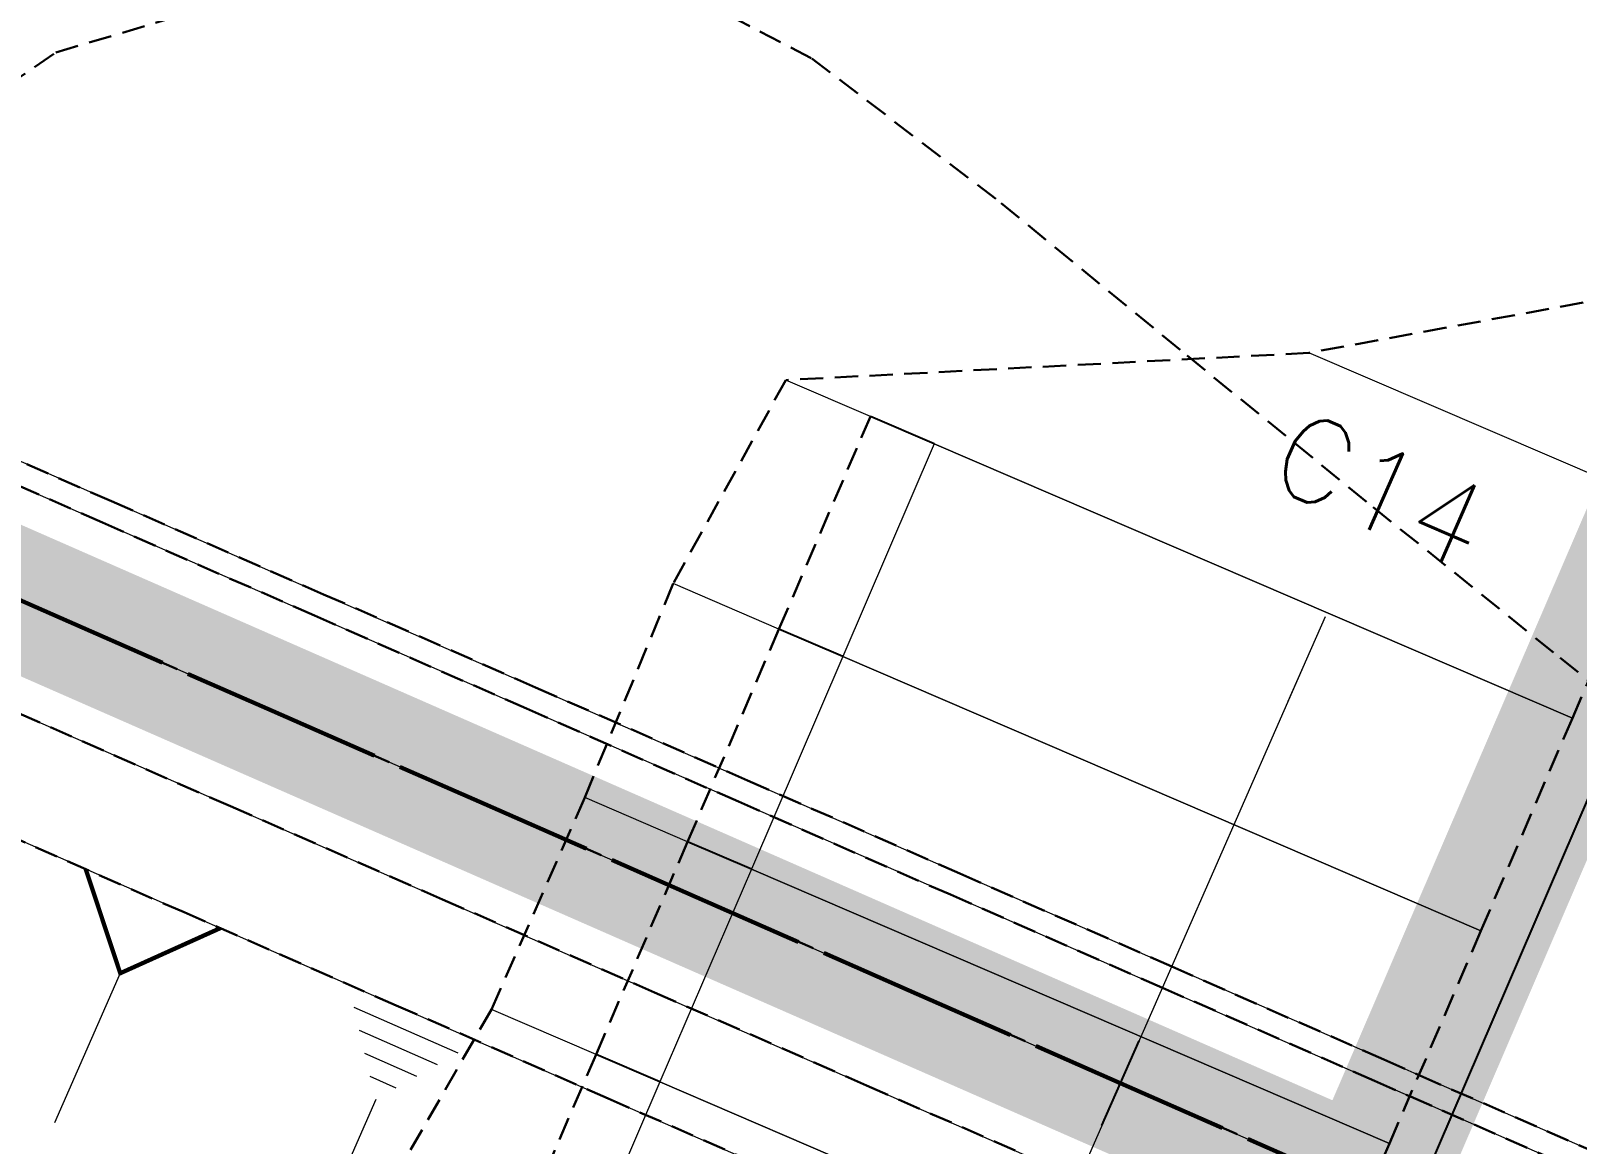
# Model space of a CAD drawing. Header units: metres. Extents: x 544752 to 548977, y 1840603 to 1844608.
# Drawn here: x 546528.47 to 546561.86, y 1843030.33 to 1843054.37 of the extents above; entities that cross this region are included whole.
import ezdxf

# ---------------------------------------------------------------- set-up
doc = ezdxf.new("R2010")
doc.units = ezdxf.units.M
doc.header["$MEASUREMENT"] = 0
for name, pattern in [('ACAD_ISO02W100', [15, 12, -3]), ('Anordnung Grundriss$0$GESTRICHELT', [0.75, 0.5, -0.25]), ('HIDDEN', [0.375, 0.25, -0.125])]:
    doc.linetypes.add(name, pattern=pattern)
doc.layers.add('C-ROAD', color=7, linetype='Continuous')
for name, color, linetype, lineweight in [('C-ROAD-CORR', 5, 'Continuous', 0), ('C-ROAD-LINK', 150, 'Continuous', 0), ('C-ROAD-SAMP', 150, 'HIDDEN', 0), ('C-ROAD-SAMP-TEXT', 11, 'Continuous', 0), ('C-TOPO-FEAT', 94, 'Continuous', 5), ('Đường', 5, 'ACAD_ISO02W100', 5)]:
    doc.layers.add(name, color=color, linetype=linetype, lineweight=lineweight)

# ---------------------------------------------------------------- blocks, each defined once
blk = doc.blocks.new('TB')
at = {"layer": 'Defpoints', "color": 5, "linetype": 'Anordnung Grundriss$0$GESTRICHELT', "lineweight": 5, "ltscale": 0.2}
blk.add_circle((-0.4049538253086098, -1.769394799566726e-07), 105.7280000291212, dxfattribs=at)
blk = doc.blocks.new('VƯERFEWRFER')
blk.add_lwpolyline([(467558.3739784134, 1441403.465170017), (467513.3739784134, 1441403.465170017), (467513.3739784134, 1441358.465170017), (467558.3739784134, 1441358.465170017)], close=True)
blk = doc.blocks.new('fcwdăed')
at = {"xscale": -1, "rotation": 19.89216182940478}
blk.add_blockref('VƯERFEWRFER', (1396369.401823998, 242205.7439925189, -3.31594075425429), dxfattribs=at)

msp = doc.modelspace()

# ---------------------------------------------------------------- linework, layer by layer
at = {"layer": 'C-ROAD-CORR', "color": 160, "linetype": 'Continuous'}
for p, q in [((546563.7280546324, 1843044.119122839, 563.9415627647687), (546556.0633788602, 1843047.414305244, 558.3795694461543)), ((546563.7280546324, 1843044.119122839, 563.9415627647687), (546556.0633788602, 1843047.414305244, 558.3795694461543)), ((546563.7280546324, 1843044.119122839, 563.9415627647687), (546556.0633788602, 1843047.414305244, 558.3795694461543)), ((546563.7280546324, 1843044.119122839, 563.9415627647687), (546556.0633788602, 1843047.414305244, 558.3795694461543)), ((546546.594741199, 1843046.042549675, 553.9715627647688), (546544.7683233785, 1843046.827759649, 552.646193758039)), ((546546.594741199, 1843046.042549675, 553.9715627647688), (546544.7683233785, 1843046.827759649, 552.646193758039)), ((546546.594741199, 1843046.042549675, 553.9715627647688), (546544.7683233785, 1843046.827759649, 552.646193758039)), ((546546.594741199, 1843046.042549675, 553.9715627647688), (546544.7683233785, 1843046.827759649, 552.646193758039)), ((546547.9727859634, 1843045.450103367, 553.9415627647688), (546546.594741199, 1843046.042549675, 553.9715627647688)), ((546547.9727859634, 1843045.450103367, 553.9415627647688), (546546.594741199, 1843046.042549675, 553.9715627647688)), ((546561.7532336072, 1843039.525640291, 563.9415627647688), (546547.9727859634, 1843045.450103367, 553.9415627647688)), ((546547.9727859634, 1843045.450103367, 553.9415627647688), (546561.7532336072, 1843039.525640291, 563.9415627647688)), ((546561.7532336072, 1843039.525640291, 563.9415627647688), (546547.9727859634, 1843045.450103367, 553.9415627647688)), ((546544.6199201737, 1843041.449067127, 553.9715627647689), (546542.3350326543, 1843042.431381497, 552.3134979628028)), ((546544.6199201737, 1843041.449067127, 553.9715627647689), (546542.3350326543, 1843042.431381497, 552.3134979628028)), ((546544.6199201737, 1843041.449067127, 553.9715627647689), (546542.3350326543, 1843042.431381497, 552.3134979628028)), ((546544.6199201737, 1843041.449067127, 553.9715627647689), (546542.3350326543, 1843042.431381497, 552.3134979628028)), ((546545.997964938, 1843040.85662082, 553.941562764769), (546544.6199201737, 1843041.449067127, 553.9715627647689)), ((546545.997964938, 1843040.85662082, 553.941562764769), (546544.6199201737, 1843041.449067127, 553.9715627647689)), ((546559.7784125818, 1843034.932157743, 563.941562764769), (546545.997964938, 1843040.85662082, 553.941562764769)), ((546545.997964938, 1843040.85662082, 553.941562764769), (546559.7784125818, 1843034.932157743, 563.941562764769)), ((546559.7784125818, 1843034.932157743, 563.941562764769), (546545.997964938, 1843040.85662082, 553.941562764769)), ((546542.6450991484, 1843036.855584579, 553.971562764769), (546540.4243241802, 1843037.810335806, 552.3600222505381)), ((546542.6450991484, 1843036.855584579, 553.971562764769), (546540.4243241802, 1843037.810335806, 552.3600222505381)), ((546542.6450991484, 1843036.855584579, 553.971562764769), (546540.4243241802, 1843037.810335806, 552.3600222505381)), ((546542.6450991484, 1843036.855584579, 553.971562764769), (546540.4243241802, 1843037.810335806, 552.3600222505381)), ((546544.0231439128, 1843036.263138272, 553.9415627647691), (546542.6450991484, 1843036.855584579, 553.971562764769)), ((546544.0231439128, 1843036.263138272, 553.9415627647691), (546542.6450991484, 1843036.855584579, 553.971562764769)), ((546557.8035915565, 1843030.338675196, 563.9415627647691), (546544.0231439128, 1843036.263138272, 553.9415627647691)), ((546544.0231439128, 1843036.263138272, 553.9415627647691), (546557.8035915565, 1843030.338675196, 563.9415627647691)), ((546557.8035915565, 1843030.338675196, 563.9415627647691), (546544.0231439128, 1843036.263138272, 553.9415627647691)), ((546530.3939677357, 1843034.015302844, 566.0748605277806), (546528.9767739023, 1843030.78645844, 563.724080558357)), ((546537.6880156635, 1843032.28892123, 566.1720663347687), (546535.4447926867, 1843033.273509327, 566.1720663347687)), ((546540.6702781231, 1843032.262102031, 553.9715627647691), (546538.4107080179, 1843033.233531988, 552.331869945198)), ((546540.6702781231, 1843032.262102031, 553.9715627647691), (546538.4107080179, 1843033.233531988, 552.331869945198)), ((546540.6702781231, 1843032.262102031, 553.9715627647691), (546538.4107080179, 1843033.233531988, 552.331869945198)), ((546540.6702781231, 1843032.262102031, 553.9715627647691), (546538.4107080179, 1843033.233531988, 552.331869945198)), ((546537.2435147751, 1843032.038124246, 565.899867627275), (546535.5610975425, 1843032.776565319, 565.899867627275)), ((546536.7990138866, 1843031.787327262, 565.6276689197812), (546535.6774023983, 1843032.279621311, 565.6276689197812)), ((546542.0483228875, 1843031.669655724, 553.9415627647692), (546540.6702781231, 1843032.262102031, 553.9715627647691)), ((546542.0483228875, 1843031.669655724, 553.9415627647692), (546540.6702781231, 1843032.262102031, 553.9715627647691)), ((546536.3545129983, 1843031.536530278, 565.3554702122874), (546535.793707254, 1843031.782677302, 565.3554702122874)), ((546555.8287705312, 1843025.745192648, 563.9415627647692), (546542.0483228875, 1843031.669655724, 553.9415627647692)), ((546542.0483228875, 1843031.669655724, 553.9415627647692), (546555.8287705312, 1843025.745192648, 563.9415627647692)), ((546555.8287705312, 1843025.745192648, 563.9415627647692), (546542.0483228875, 1843031.669655724, 553.9415627647692)), ((546535.9100121098, 1843031.285733294, 565.0832715047936), (546526.8694386584, 1843010.68826504, 550.0871584258351))]:
    msp.add_line(p, q, dxfattribs=at)
at = {"layer": 'C-ROAD-CORR', "color": 5, "linetype": 'Anordnung Grundriss$0$GESTRICHELT', "lineweight": 30, "extrusion": (0.2229381191707432, 0.5079280487408435, -0.8320502943470008), "const_width": 0.1, "elevation": 1057500.126502262}
msp.add_lwpolyline([(240283.4914647524, 1587272.809852358), (240281.905908871, 1587270.69577785), (240280.3203529896, 1587272.809852358)], dxfattribs=at)
at = {"layer": 'C-ROAD-CORR', "color": 11, "linetype": 'Anordnung Grundriss$0$GESTRICHELT', "lineweight": 30}
for points in [[(546564.5552865973, 1843060.090962104, 569.4898924447388), (546565.5583771116, 1843054.217221657, 566.2484394637728), (546564.9336748666, 1843049.043298686, 563.3833800329256), (546556.0633788601, 1843047.414305244, 558.3795694461543), (546544.7683233784, 1843046.827759649, 552.646193758039), (546542.3350326542, 1843042.431381497, 552.3134979628028), (546540.4243241801, 1843037.810335806, 552.3600222505381), (546538.4107080176, 1843033.233531988, 552.331869945198), (546535.8999066666, 1843028.870477052, 551.9429273363118), (546533.4007632545, 1843024.892726908, 551.4596703990485), (546531.687342644, 1843021.502279471, 551.0814744407771), (546530.3563009577, 1843017.780490037, 550.5568286111123), (546530.2933916277, 1843017.567969676, 550.522238389762), (546529.3553282431, 1843013.707062351, 549.802836053823), (546529.0464543184, 1843009.30796481, 548.99913863796), (546529.1575253448, 1843007.011276189, 548.5626459609649), (546529.4523526886, 1843004.661282528, 548.0967757293935), (546530.6208285121, 1842999.834921255, 547.0593046277392), (546532.5063509085, 1842994.7821013, 545.7459277052527), (546533.8965479224, 1842987.462622556, 543.501876179733), (546537.5287413171, 1842980.646997075, 540.6312334398791), (546540.2655147465, 1842977.42259827, 539.2823278587857), (546543.6474178956, 1842972.629613598, 537.1122827916754)], [(546517.3519936953, 1843054.99550794, 574.0304997600091), (546521.0611834213, 1843048.721474467, 568.8158786957873), (546526.6896545381, 1843052.314606144, 564.7259824840573), (546529.0021114205, 1843053.901098164, 562.9445550335622), (546535.2850211678, 1843055.77500429, 559.4639070030228)], [(546546.5947411989, 1843046.042549675, 553.9715627647688), (546544.6199201735, 1843041.449067127, 553.9715627647689), (546542.6450991483, 1843036.855584579, 553.971562764769), (546540.6702781229, 1843032.262102031, 553.9715627647691), (546538.6954570976, 1843027.668619483, 553.9715627647693), (546536.8622633776, 1843023.40456555, 553.9715627647694), (546535.9062777499, 1843020.507784103, 553.9711829585957), (546535.467836511, 1843017.489006109, 553.970055080292), (546535.4591461362, 1843017.322689899, 553.9699546586919), (546535.5602614769, 1843014.439955619, 553.9682133998678), (546536.180744362, 1843011.45327648, 553.9657138758529), (546536.6837303063, 1843010.011835335, 553.9641731654293), (546537.3104321054, 1843008.619717435, 553.962632455019), (546538.9149997209, 1843006.025374732, 553.9590627647759), (546540.9456932308, 1843003.749076168, 553.9551132683617), (546543.3408110403, 1843001.859985922, 553.9509039692183), (546546.0275787069, 1843000.415503044, 553.9465627647664), (546549.507404767, 1842998.919463036, 553.8518681070719), (546554.1008873149, 1842996.944642011, 553.7268681070717), (546558.6943698628, 1842994.969820986, 553.6018681070715), (546563.2878524107, 1842992.99499996, 553.4768681070711)], [(546563.7280546323, 1843044.119122839, 563.9415627647687), (546561.753233607, 1843039.525640291, 563.9415627647688), (546559.7784125817, 1843034.932157743, 563.941562764769), (546557.8035915564, 1843030.338675196, 563.9415627647691), (546555.828770531, 1843025.745192648, 563.9415627647692), (546553.8539495057, 1843021.1517101, 563.9415627647693), (546552.0207557858, 1843016.887656167, 563.9415627647694), (546551.9661280357, 1843016.722125798, 563.9411829585957), (546551.9410742506, 1843016.549624199, 563.940055080292), (546551.9405776578, 1843016.540120415, 563.9399546586919), (546551.9463556772, 1843016.375392742, 563.9382133998678), (546551.9818118421, 1843016.204725363, 563.9357138758529), (546552.0105538961, 1843016.122357297, 563.9341731654293), (546552.0463654274, 1843016.042807703, 563.9326324550191), (546552.1380550055, 1843015.894559549, 563.929062764776), (546552.2540946346, 1843015.764485345, 563.9251132683618), (546552.3909585094, 1843015.656537331, 563.9209039692183), (546552.5444880903, 1843015.573995452, 563.9165627647665), (546556.0243141507, 1843014.077955444, 563.821868107072), (546560.6177966986, 1843012.103134419, 563.6968681070717), (546565.2112792465, 1843010.128313394, 563.5718681070715)]]:
    msp.add_polyline3d(points, dxfattribs=at)
at = {"layer": 'C-ROAD-CORR', "color": 92, "linetype": 'Anordnung Grundriss$0$GESTRICHELT', "lineweight": 30}
for points in [[(546521.0611834213, 1843048.721474467, 568.8158786957873), (546526.6896545381, 1843052.314606144, 564.7259824840573), (546529.0021114205, 1843053.901098164, 562.9445550335622), (546535.2850211678, 1843055.77500429, 559.4639070030228)], [(546564.9336748666, 1843049.043298686, 563.3833800329256), (546556.0633788601, 1843047.414305244, 558.3795694461543), (546544.7683233784, 1843046.827759649, 552.646193758039), (546542.3350326542, 1843042.431381497, 552.3134979628028), (546540.4243241801, 1843037.810335806, 552.3600222505381), (546538.4107080176, 1843033.233531988, 552.331869945198), (546535.8999066666, 1843028.870477052, 551.9429273363118), (546533.4007632545, 1843024.892726908, 551.4596703990485), (546531.687342644, 1843021.502279471, 551.0814744407771), (546530.3563009577, 1843017.780490037, 550.5568286111123), (546530.2933916277, 1843017.567969676, 550.522238389762), (546529.3553282431, 1843013.707062351, 549.802836053823), (546529.0464543184, 1843009.30796481, 548.99913863796), (546529.1575253448, 1843007.011276189, 548.5626459609649), (546529.4523526886, 1843004.661282528, 548.0967757293935), (546530.6208285121, 1842999.834921255, 547.0593046277392), (546532.5063509085, 1842994.7821013, 545.7459277052527), (546533.8965479224, 1842987.462622556, 543.501876179733), (546537.5287413171, 1842980.646997075, 540.6312334398791), (546540.2655147465, 1842977.42259827, 539.2823278587857), (546543.6474178956, 1842972.629613598, 537.1122827916754)], [(546563.7280546323, 1843044.119122839, 563.9415627647687), (546561.753233607, 1843039.525640291, 563.9415627647688), (546559.7784125817, 1843034.932157743, 563.941562764769), (546557.8035915564, 1843030.338675196, 563.9415627647691), (546555.828770531, 1843025.745192648, 563.9415627647692), (546553.8539495057, 1843021.1517101, 563.9415627647693), (546552.0207557858, 1843016.887656167, 563.9415627647694), (546551.9661280357, 1843016.722125798, 563.9411829585957), (546551.9410742506, 1843016.549624199, 563.940055080292), (546551.9405776578, 1843016.540120415, 563.9399546586919), (546551.9463556772, 1843016.375392742, 563.9382133998678), (546551.9818118421, 1843016.204725363, 563.9357138758529), (546552.0105538961, 1843016.122357297, 563.9341731654293), (546552.0463654274, 1843016.042807703, 563.9326324550191), (546552.1380550055, 1843015.894559549, 563.929062764776), (546552.2540946346, 1843015.764485345, 563.9251132683618), (546552.3909585094, 1843015.656537331, 563.9209039692183), (546552.5444880903, 1843015.573995452, 563.9165627647665), (546556.0243141507, 1843014.077955444, 563.821868107072), (546560.6177966986, 1843012.103134419, 563.6968681070717), (546565.2112792465, 1843010.128313394, 563.5718681070715)]]:
    msp.add_polyline3d(points, dxfattribs=at)
at = {"layer": 'C-ROAD-LINK', "color": 83, "linetype": 'Continuous', "lineweight": -3}
for p, q in [((546547.9727859634, 1843045.450103367, 553.9415627647688), (546546.594741199, 1843046.042549675, 553.9715627647688)), ((546545.997964938, 1843040.85662082, 553.941562764769), (546544.6199201737, 1843041.449067127, 553.9715627647689)), ((546544.0231439128, 1843036.263138272, 553.9415627647691), (546542.6450991484, 1843036.855584579, 553.971562764769)), ((546542.0483228875, 1843031.669655724, 553.9415627647692), (546540.6702781231, 1843032.262102031, 553.9715627647691))]:
    msp.add_line(p, q, dxfattribs=at)
at = {"layer": 'C-ROAD-SAMP', "color": 1, "linetype": 'Continuous', "lineweight": 13}
msp.add_lwpolyline([(546556.0140981235, 1843040.799434803), (546551.9950240237, 1843031.642631683), (546547.9759499239, 1843022.485828563)], dxfattribs=at)
at = {"layer": 'C-ROAD-SAMP-TEXT', "color": 1, "linetype": 'Continuous', "lineweight": -3}
msp.add_line((546551.5931166137, 1843030.726951371), (546552.3969314337, 1843032.558311995), dxfattribs=at)
at = {"layer": 'C-TOPO-FEAT', "color": 94, "linetype": 'Continuous', "lineweight": 0, "ltscale": 2}
msp.add_polyline3d([(546547.9727859633, 1843045.450103367, 553.9415627647688), (546545.9979649379, 1843040.85662082, 553.941562764769), (546544.0231439127, 1843036.263138272, 553.9415627647691), (546542.0483228873, 1843031.669655724, 553.9415627647692), (546540.073501862, 1843027.076173176, 553.9415627647693), (546538.240308142, 1843022.812119243, 553.9415627647694), (546537.3662641395, 1843020.163633348, 553.9411829585957), (546536.9654035782, 1843017.403607754, 553.940055080292), (546536.9574580926, 1843017.251547219, 553.9399546586919), (546537.0499064042, 1843014.615904448, 553.9382133998678), (546537.617205042, 1843011.885226378, 553.9357138758529), (546538.0770779054, 1843010.567337332, 553.9341731654293), (546538.6500624075, 1843009.294543823, 553.9326324550191), (546540.1170956559, 1843006.922573352, 553.929062764776), (546541.9737297221, 1843004.841386093, 553.9251132683618), (546544.1635517193, 1843003.114217868, 553.9209039692183), (546546.6200250144, 1843001.793547808, 553.9165627647665), (546550.0998510746, 1843000.2975078, 553.821868107072), (546554.6933336225, 1842998.322686775, 553.6968681070717), (546559.2868161704, 1842996.34786575, 553.5718681070715), (546563.8802987183, 1842994.373044724, 553.4468681070712)], dxfattribs=at)

# ---------------------------------------------------------------- block references
at = {"rotation": 136.8440965279733}
msp.add_blockref('fcwdăed', (1870662.973013071, 2573470.878610874, 1000046.315940754), dxfattribs=at)
at = {"layer": 'Đường', "rotation": 181.9299516079559}
msp.add_blockref('TB', (546576.1353845296, 1843043.417966283, 44), dxfattribs=at)

# ---------------------------------------------------------------- next in the draw order: texts
at = {"layer": 'C-ROAD-SAMP-TEXT', "color": 1, "linetype": 'Continuous', "lineweight": 13, "insert": (546557.6217277634, 1843044.462156052), "char_height": 1.8, "width": 4.501714285714286, "attachment_point": 5, "rotation": 336.3025258405771, "bg_fill": 3, "box_fill_scale": 1.416666666666667, "bg_fill_color": 256, "bg_fill_true_color": 13158600, "bg_fill_transparency": 0}
msp.add_mtext('{\\Fsimplex.shx|c0;C14}', dxfattribs=at)

# ---------------------------------------------------------------- next in the draw order: linework, layer by layer
at = {"layer": 'C-ROAD', "color": 1, "linetype": 'ACAD_ISO02W100', "lineweight": 60, "ltscale": 0.1, "const_width": 3, "flags": 128}
for points in [[(546569.7941450139, 1843058.228999099), (546552.020755786, 1843016.887656167)], [(546523.169546673, 1843044.294615997), (546698.777218832, 1842967.217470441)]]:
    msp.add_lwpolyline(points, dxfattribs=at)
at = {"layer": 'C-ROAD', "color": 1, "linetype": 'ACAD_ISO02W100', "lineweight": 60, "ltscale": 0.2}
msp.add_polyline3d([(546510.2898239484, 1843048.314122995, 570.1356503180411), (546515.1539321676, 1843047.162433994, 569.4823669075547), (546519.9070991278, 1843045.6153916, 568.8290834970683), (546523.169546673, 1843044.294615997, 568.3691521608006), (546524.5246146634, 1843043.699853983, 568.1758000865818), (546529.1030162234, 1843041.690316933, 567.5225166760953), (546533.6814177835, 1843039.680779883, 566.8692332656088), (546538.2598193435, 1843037.671242833, 566.2159498551224), (546542.8382209035, 1843035.661705783, 565.562666444636), (546547.4166224636, 1843033.652168733, 564.9093830341495), (546551.9950240236, 1843031.642631683, 564.256099623663), (546556.5734255837, 1843029.633094633, 563.6028162131765), (546557.3531223484, 1843029.290872677, 563.4915627647889), (546561.1518271437, 1843027.623557583, 563.3878530993622), (546565.7302287037, 1843025.614020533, 563.2628566809576), (546570.3086302638, 1843023.604483483, 563.1378602625529), (546574.8870318237, 1843021.594946433, 563.0128638441482), (546579.4654333838, 1843019.585409384, 562.8878674257436), (546584.0438349439, 1843017.575872333, 562.762871007339), (546588.6222365039, 1843015.566335284, 562.6378745889343), (546593.200638064, 1843013.556798234, 562.5128781705297), (546597.779039624, 1843011.547261184, 562.3878817521249), (546602.357441184, 1843009.537724134, 562.2628853337203)], dxfattribs=at)
at = {"layer": 'C-ROAD-CORR', "color": 11, "linetype": 'Anordnung Grundriss$0$GESTRICHELT', "lineweight": 30}
for points in [[(546540.8825128835, 1843056.087297514, 557.1202008230815), (546545.3272635416, 1843053.773258739, 556.68861176047), (546549.4175929506, 1843050.651729105, 556.8449213707095), (546553.4330044765, 1843047.359511324, 557.1255015321723), (546557.4537739962, 1843044.079500857, 557.397194084553), (546561.4875278807, 1843040.829073142, 557.6473487330173), (546562.1744717436, 1843040.275528866, 557.6899497952638), (546565.7065220107, 1843038.000685034, 558.0285551532726), (546569.9832140174, 1843035.303752104, 558.404021521146), (546574.2642166673, 1843032.616640269, 558.7723375801361), (546578.5489261266, 1843029.937973793, 559.1345049434694), (546582.8252838996, 1843027.240279366, 559.5105257239229), (546587.0854482522, 1843024.505690878, 559.9134074511579), (546591.3447699572, 1843021.769182557, 560.3176869255288), (546595.6315164574, 1843019.095157145, 560.6764753336654), (546599.9434467303, 1843016.478508842, 560.9934899865158)], [(546520.8649011556, 1843048.19320371, 569.1915834970683), (546524.2747920504, 1843046.812736855, 568.7316521608006), (546525.629860041, 1843046.217974841, 568.5383000865819), (546530.2082616009, 1843044.208437791, 567.8850166760953), (546534.786663161, 1843042.198900741, 567.2317332656089), (546539.365064721, 1843040.189363691, 566.5784498551225), (546543.943466281, 1843038.179826641, 565.925166444636), (546548.5218678411, 1843036.170289591, 565.2718830341496), (546553.1002694011, 1843034.160752541, 564.618599623663), (546557.6786709612, 1843032.151215491, 563.9653162131766), (546558.458367726, 1843031.808993535, 563.854062764789), (546562.2570725213, 1843030.141678441, 563.7503530993623), (546566.8354740812, 1843028.132141392, 563.6253566809577), (546571.4138756413, 1843026.122604341, 563.5003602625529), (546575.9922772013, 1843024.113067291, 563.3753638441483), (546580.5706787613, 1843022.103530242, 563.2503674257437), (546585.1490803214, 1843020.093993192, 563.125371007339), (546589.7274818814, 1843018.084456142, 563.0003745889344), (546594.3058834415, 1843016.074919092, 562.8753781705298), (546598.8842850015, 1843014.065382042, 562.750381752125), (546603.4626865615, 1843012.055844992, 562.6253853337204)], [(546513.8705910378, 1843042.589083413, 569.7648669075547), (546518.252713807, 1843041.162807046, 569.1115834970683), (546521.2604864755, 1843039.945134514, 568.6516521608006), (546522.615554466, 1843039.350372501, 568.4583000865819), (546527.193956026, 1843037.340835451, 567.8050166760953), (546531.7723575861, 1843035.331298401, 567.1517332656089), (546536.350759146, 1843033.321761351, 566.4984498551224), (546540.9291607061, 1843031.312224301, 565.845166444636), (546545.5075622662, 1843029.302687251, 565.1918830341496), (546550.0859638262, 1843027.293150201, 564.538599623663), (546554.6643653862, 1843025.283613151, 563.8853162131766), (546555.444062151, 1843024.941391195, 563.7740627647889), (546559.2427669463, 1843023.274076101, 563.6703530993623), (546563.8211685063, 1843021.264539051, 563.5453566809576), (546568.3995700664, 1843019.255002001, 563.4203602625529), (546572.9779716263, 1843017.245464951, 563.2953638441483), (546577.5563731864, 1843015.235927901, 563.1703674257436), (546582.1347747465, 1843013.226390851, 563.045371007339), (546586.7131763065, 1843011.216853802, 562.9203745889344), (546591.2915778665, 1843009.207316752, 562.7953781705297), (546595.8699794266, 1843007.197779702, 562.670381752125), (546600.4483809866, 1843005.188242652, 562.5453853337203)]]:
    msp.add_polyline3d(points, dxfattribs=at)
at = {"layer": 'C-ROAD-CORR', "color": 92, "linetype": 'Anordnung Grundriss$0$GESTRICHELT', "lineweight": 30}
for points in [[(546540.8825128835, 1843056.087297514, 557.1202008230815), (546545.3272635416, 1843053.773258739, 556.68861176047), (546549.4175929506, 1843050.651729105, 556.8449213707095), (546553.4330044765, 1843047.359511324, 557.1255015321723), (546557.4537739962, 1843044.079500857, 557.397194084553), (546561.4875278807, 1843040.829073142, 557.6473487330173), (546562.1744717436, 1843040.275528866, 557.6899497952638), (546565.7065220107, 1843038.000685034, 558.0285551532726), (546569.9832140174, 1843035.303752104, 558.404021521146), (546574.2642166673, 1843032.616640269, 558.7723375801361), (546578.5489261266, 1843029.937973793, 559.1345049434694), (546582.8252838996, 1843027.240279366, 559.5105257239229), (546587.0854482522, 1843024.505690878, 559.9134074511579), (546591.3447699572, 1843021.769182557, 560.3176869255288), (546595.6315164574, 1843019.095157145, 560.6764753336654), (546599.9434467303, 1843016.478508842, 560.9934899865158), (546604.2526503742, 1843013.855648361, 561.3150274533954), (546608.6352270654, 1843011.399956369, 561.5148568763856), (546613.0383350936, 1843008.991041672, 561.6806298032433), (546617.4635398065, 1843006.632470657, 561.8097497035255), (546621.902155866, 1843004.304455203, 561.9166234409277), (546626.3573606667, 1843002.014234482, 561.9959804898577)], [(546520.8649011556, 1843048.19320371, 569.1915834970683), (546524.2747920504, 1843046.812736855, 568.7316521608006), (546525.629860041, 1843046.217974841, 568.5383000865819), (546530.2082616009, 1843044.208437791, 567.8850166760953), (546534.786663161, 1843042.198900741, 567.2317332656089), (546539.365064721, 1843040.189363691, 566.5784498551225), (546543.943466281, 1843038.179826641, 565.925166444636), (546548.5218678411, 1843036.170289591, 565.2718830341496), (546553.1002694011, 1843034.160752541, 564.618599623663), (546557.6786709612, 1843032.151215491, 563.9653162131766), (546558.458367726, 1843031.808993535, 563.854062764789), (546562.2570725213, 1843030.141678441, 563.7503530993623), (546566.8354740812, 1843028.132141392, 563.6253566809577), (546571.4138756413, 1843026.122604341, 563.5003602625529), (546575.9922772013, 1843024.113067291, 563.3753638441483), (546580.5706787613, 1843022.103530242, 563.2503674257437), (546585.1490803214, 1843020.093993192, 563.125371007339), (546589.7274818814, 1843018.084456142, 563.0003745889344), (546594.3058834415, 1843016.074919092, 562.8753781705298), (546598.8842850015, 1843014.065382042, 562.750381752125), (546603.4626865615, 1843012.055844992, 562.6253853337204)], [(546513.8705910378, 1843042.589083413, 569.7648669075547), (546518.252713807, 1843041.162807046, 569.1115834970683), (546521.2604864755, 1843039.945134514, 568.6516521608006), (546522.615554466, 1843039.350372501, 568.4583000865819), (546527.193956026, 1843037.340835451, 567.8050166760953), (546531.7723575861, 1843035.331298401, 567.1517332656089), (546536.350759146, 1843033.321761351, 566.4984498551224), (546540.9291607061, 1843031.312224301, 565.845166444636), (546545.5075622662, 1843029.302687251, 565.1918830341496), (546550.0859638262, 1843027.293150201, 564.538599623663), (546554.6643653862, 1843025.283613151, 563.8853162131766), (546555.444062151, 1843024.941391195, 563.7740627647889), (546559.2427669463, 1843023.274076101, 563.6703530993623), (546563.8211685063, 1843021.264539051, 563.5453566809576), (546568.3995700664, 1843019.255002001, 563.4203602625529), (546572.9779716263, 1843017.245464951, 563.2953638441483), (546577.5563731864, 1843015.235927901, 563.1703674257436), (546582.1347747465, 1843013.226390851, 563.045371007339), (546586.7131763065, 1843011.216853802, 562.9203745889344), (546591.2915778665, 1843009.207316752, 562.7953781705297), (546595.8699794266, 1843007.197779702, 562.670381752125), (546600.4483809866, 1843005.188242652, 562.5453853337203)]]:
    msp.add_polyline3d(points, dxfattribs=at)
at = {"layer": 'C-ROAD-CORR', "color": 5, "linetype": 'Anordnung Grundriss$0$GESTRICHELT', "lineweight": 30}
for points in [[(546505.5928886773, 1843051.299276245, 571.1714337285276), (546510.7178623306, 1843050.52303294, 570.5181503180412), (546515.7618305975, 1843049.328757954, 569.8648669075548), (546520.6907553324, 1843047.724510599, 569.2115834970683), (546524.0738383455, 1843046.354896699, 568.7516521608006), (546525.428906336, 1843045.760134685, 568.5583000865819), (546530.0073078959, 1843043.750597635, 567.9050166760953), (546534.585709456, 1843041.741060585, 567.2517332656089), (546539.164111016, 1843039.731523535, 566.5984498551225), (546543.742512576, 1843037.721986485, 565.945166444636), (546548.3209141361, 1843035.712449435, 565.2918830341496), (546552.8993156961, 1843033.702912385, 564.638599623663), (546557.4777172562, 1843031.693375335, 563.9853162131766), (546558.257414021, 1843031.351153379, 563.874062764789), (546562.0561188163, 1843029.683838285, 563.7703530993623), (546566.6345203762, 1843027.674301235, 563.6453566809577), (546571.2129219363, 1843025.664764185, 563.5203602625529), (546575.7913234963, 1843023.655227135, 563.3953638441483), (546580.3697250563, 1843021.645690086, 563.2703674257436), (546584.9481266164, 1843019.636153036, 563.145371007339), (546589.5265281764, 1843017.626615986, 563.0203745889344), (546594.1049297365, 1843015.617078936, 562.8953781705297), (546598.6833312965, 1843013.607541886, 562.770381752125), (546603.2617328565, 1843011.598004836, 562.6453853337204)], [(546509.8617855662, 1843046.10521305, 570.5181503180412), (546514.5460337376, 1843044.996110035, 569.8648669075548), (546519.1234429232, 1843043.506272601, 569.2115834970683), (546522.2652550004, 1843042.234335294, 568.7516521608006), (546523.6203229909, 1843041.639573281, 568.5583000865819), (546528.1987245509, 1843039.630036231, 567.9050166760953), (546532.777126111, 1843037.620499181, 567.2517332656089), (546537.3555276709, 1843035.610962131, 566.5984498551225), (546541.933929231, 1843033.601425081, 565.945166444636), (546546.5123307911, 1843031.591888031, 565.2918830341496), (546551.0907323511, 1843029.582350981, 564.638599623663), (546555.6691339111, 1843027.572813931, 563.9853162131766), (546556.4488306759, 1843027.230591975, 563.874062764789), (546560.2475354712, 1843025.563276881, 563.7703530993623), (546564.8259370312, 1843023.553739831, 563.6453566809577), (546569.4043385913, 1843021.544202781, 563.5203602625529), (546573.9827401512, 1843019.534665731, 563.3953638441483), (546578.5611417113, 1843017.525128681, 563.2703674257436), (546583.1395432714, 1843015.515591631, 563.145371007339), (546587.7179448314, 1843013.506054582, 563.0203745889344), (546592.2963463914, 1843011.496517532, 562.8953781705297), (546596.8747479515, 1843009.486980482, 562.770381752125), (546601.4531495115, 1843007.477443432, 562.6453853337204)]]:
    msp.add_polyline3d(points, dxfattribs=at)
at = {"layer": 'C-ROAD-CORR', "color": 160, "linetype": 'Anordnung Grundriss$0$GESTRICHELT', "lineweight": 30}
for points in [[(546505.5928886773, 1843051.299276245, 571.0214337285277), (546510.7178623306, 1843050.52303294, 570.3681503180412), (546515.7618305975, 1843049.328757954, 569.7148669075548), (546520.6907553324, 1843047.724510599, 569.0615834970683), (546524.0738383455, 1843046.354896699, 568.6016521608007), (546525.428906336, 1843045.760134685, 568.4083000865819), (546530.0073078959, 1843043.750597635, 567.7550166760954), (546534.585709456, 1843041.741060585, 567.1017332656089), (546539.164111016, 1843039.731523535, 566.4484498551225), (546543.742512576, 1843037.721986485, 565.795166444636), (546548.3209141361, 1843035.712449435, 565.1418830341496), (546552.8993156961, 1843033.702912385, 564.488599623663), (546557.4777172562, 1843031.693375335, 563.8353162131766), (546558.257414021, 1843031.351153379, 563.724062764789), (546562.0561188163, 1843029.683838285, 563.6203530993623), (546566.6345203762, 1843027.674301235, 563.4953566809577), (546571.2129219363, 1843025.664764185, 563.3703602625529), (546575.7913234963, 1843023.655227135, 563.2453638441483), (546580.3697250563, 1843021.645690086, 563.1203674257437), (546584.9481266164, 1843019.636153036, 562.995371007339), (546589.5265281764, 1843017.626615986, 562.8703745889344), (546594.1049297365, 1843015.617078936, 562.7453781705298), (546598.6833312965, 1843013.607541886, 562.620381752125), (546603.2617328565, 1843011.598004836, 562.4953853337204)], [(546509.8617855662, 1843046.10521305, 570.3681503180412), (546514.5460337376, 1843044.996110035, 569.7148669075548), (546519.1234429232, 1843043.506272601, 569.0615834970683), (546522.2652550004, 1843042.234335294, 568.6016521608007), (546523.6203229909, 1843041.639573281, 568.4083000865819), (546528.1987245509, 1843039.630036231, 567.7550166760954), (546532.777126111, 1843037.620499181, 567.1017332656089), (546537.3555276709, 1843035.610962131, 566.4484498551225), (546541.933929231, 1843033.601425081, 565.795166444636), (546546.5123307911, 1843031.591888031, 565.1418830341496), (546551.0907323511, 1843029.582350981, 564.488599623663), (546555.6691339111, 1843027.572813931, 563.8353162131766), (546556.4488306759, 1843027.230591975, 563.724062764789), (546560.2475354712, 1843025.563276881, 563.6203530993623), (546564.8259370312, 1843023.553739831, 563.4953566809577), (546569.4043385913, 1843021.544202781, 563.3703602625529), (546573.9827401512, 1843019.534665731, 563.2453638441483), (546578.5611417113, 1843017.525128681, 563.1203674257437), (546583.1395432714, 1843015.515591631, 562.995371007339), (546587.7179448314, 1843013.506054582, 562.8703745889344), (546592.2963463914, 1843011.496517532, 562.7453781705298), (546596.8747479515, 1843009.486980482, 562.620381752125), (546601.4531495115, 1843007.477443432, 562.4953853337204)]]:
    msp.add_polyline3d(points, dxfattribs=at)
at = {"layer": 'C-ROAD-CORR', "color": 150, "linetype": 'Anordnung Grundriss$0$GESTRICHELT', "lineweight": 30}
msp.add_polyline3d([(546510.2898239484, 1843048.314122995, 570.5856503180412), (546515.1539321676, 1843047.162433994, 569.9323669075548), (546519.9070991278, 1843045.6153916, 569.2790834970683), (546523.169546673, 1843044.294615997, 568.8191521608006), (546524.5246146634, 1843043.699853983, 568.6258000865819), (546529.1030162234, 1843041.690316933, 567.9725166760953), (546533.6814177835, 1843039.680779883, 567.3192332656089), (546538.2598193435, 1843037.671242833, 566.6659498551224), (546542.8382209035, 1843035.661705783, 566.012666444636), (546547.4166224636, 1843033.652168733, 565.3593830341496), (546551.9950240236, 1843031.642631683, 564.706099623663), (546556.5734255837, 1843029.633094633, 564.0528162131766), (546557.3531223484, 1843029.290872677, 563.941562764789), (546561.1518271437, 1843027.623557583, 563.8378530993623), (546565.7302287037, 1843025.614020533, 563.7128566809577), (546570.3086302638, 1843023.604483483, 563.5878602625529), (546574.8870318237, 1843021.594946433, 563.4628638441483), (546579.4654333838, 1843019.585409384, 563.3378674257436), (546584.0438349439, 1843017.575872333, 563.212871007339), (546588.6222365039, 1843015.566335284, 563.0878745889344), (546593.200638064, 1843013.556798234, 562.9628781705297), (546597.779039624, 1843011.547261184, 562.837881752125), (546602.357441184, 1843009.537724134, 562.7128853337204)], dxfattribs=at)
msp.add_polyline3d([(546510.2898239484, 1843048.314122995, 570.5856503180412), (546515.1539321676, 1843047.162433994, 569.9323669075548), (546519.9070991278, 1843045.6153916, 569.2790834970683), (546523.169546673, 1843044.294615997, 568.8191521608006), (546524.5246146634, 1843043.699853983, 568.6258000865819), (546529.1030162234, 1843041.690316933, 567.9725166760953), (546533.6814177835, 1843039.680779883, 567.3192332656089), (546538.2598193435, 1843037.671242833, 566.6659498551224), (546542.8382209035, 1843035.661705783, 566.012666444636), (546547.4166224636, 1843033.652168733, 565.3593830341496), (546551.9950240236, 1843031.642631683, 564.706099623663), (546556.5734255837, 1843029.633094633, 564.0528162131766), (546557.3531223484, 1843029.290872677, 563.941562764789), (546561.1518271437, 1843027.623557583, 563.8378530993623), (546565.7302287037, 1843025.614020533, 563.7128566809577), (546570.3086302638, 1843023.604483483, 563.5878602625529), (546574.8870318237, 1843021.594946433, 563.4628638441483), (546579.4654333838, 1843019.585409384, 563.3378674257436), (546584.0438349439, 1843017.575872333, 563.212871007339), (546588.6222365039, 1843015.566335284, 563.0878745889344), (546593.200638064, 1843013.556798234, 562.9628781705297), (546597.779039624, 1843011.547261184, 562.837881752125), (546602.357441184, 1843009.537724134, 562.7128853337204)], dxfattribs=at)
at = {"layer": 'C-ROAD-SAMP-TEXT', "color": 4, "linetype": 'Continuous', "lineweight": 9}
msp.add_line((546556.4160055335, 1843041.715115116), (546555.6121907135, 1843039.883754492), dxfattribs=at)
at = {"layer": 'C-TOPO-FEAT', "color": 94, "linetype": 'Continuous', "lineweight": 0, "ltscale": 2}
for points in [[(546505.6473975236, 1843051.79629615, 571.1514337285276), (546510.8129819711, 1843051.013901816, 570.4981503180412), (546515.8969191374, 1843049.810163279, 569.8448669075548), (546520.8649011556, 1843048.19320371, 569.1915834970683), (546524.2747920504, 1843046.812736855, 568.7316521608006), (546525.629860041, 1843046.217974841, 568.5383000865819), (546530.2082616009, 1843044.208437791, 567.8850166760953), (546534.786663161, 1843042.198900741, 567.2317332656089), (546539.365064721, 1843040.189363691, 566.5784498551225), (546543.943466281, 1843038.179826641, 565.925166444636), (546548.5218678411, 1843036.170289591, 565.2718830341496), (546553.1002694011, 1843034.160752541, 564.618599623663), (546557.6786709612, 1843032.151215491, 563.9653162131766), (546558.458367726, 1843031.808993535, 563.854062764789), (546562.2570725213, 1843030.141678441, 563.7503530993623), (546566.8354740812, 1843028.132141392, 563.6253566809577), (546571.4138756413, 1843026.122604341, 563.5003602625529), (546575.9922772013, 1843024.113067291, 563.3753638441483), (546580.5706787613, 1843022.103530242, 563.2503674257437), (546585.1490803214, 1843020.093993192, 563.125371007339), (546589.7274818814, 1843018.084456142, 563.0003745889344), (546594.3058834415, 1843016.074919092, 562.8753781705298), (546598.8842850015, 1843014.065382042, 562.750381752125), (546603.4626865615, 1843012.055844992, 562.6253853337204)], [(546505.5928886773, 1843051.299276245, 570.7214337285276), (546510.7178623306, 1843050.52303294, 570.0681503180411), (546515.7618305975, 1843049.328757954, 569.4148669075547), (546520.6907553324, 1843047.724510599, 568.7615834970683), (546524.0738383455, 1843046.354896699, 568.3016521608006), (546525.428906336, 1843045.760134685, 568.1083000865818), (546530.0073078959, 1843043.750597635, 567.4550166760953), (546534.585709456, 1843041.741060585, 566.8017332656088), (546539.164111016, 1843039.731523535, 566.1484498551224), (546543.742512576, 1843037.721986485, 565.495166444636), (546548.3209141361, 1843035.712449435, 564.8418830341495), (546552.8993156961, 1843033.702912385, 564.188599623663), (546557.4777172562, 1843031.693375335, 563.5353162131765), (546558.257414021, 1843031.351153379, 563.4240627647889), (546562.0561188163, 1843029.683838285, 563.3203530993623), (546566.6345203762, 1843027.674301235, 563.1953566809576), (546571.2129219363, 1843025.664764185, 563.0703602625529), (546575.7913234963, 1843023.655227135, 562.9453638441482), (546580.3697250563, 1843021.645690086, 562.8203674257436), (546584.9481266164, 1843019.636153036, 562.695371007339), (546589.5265281764, 1843017.626615986, 562.5703745889343), (546594.1049297365, 1843015.617078936, 562.4453781705297), (546598.6833312965, 1843013.607541886, 562.320381752125), (546603.2617328565, 1843011.598004836, 562.1953853337203)], [(546510.2898239484, 1843048.314122995, 570.4356503180412), (546515.1539321676, 1843047.162433994, 569.7823669075548), (546519.9070991278, 1843045.6153916, 569.1290834970683), (546523.169546673, 1843044.294615997, 568.6691521608006), (546524.5246146634, 1843043.699853983, 568.4758000865819), (546529.1030162234, 1843041.690316933, 567.8225166760953), (546533.6814177835, 1843039.680779883, 567.1692332656089), (546538.2598193435, 1843037.671242833, 566.5159498551225), (546542.8382209035, 1843035.661705783, 565.862666444636), (546547.4166224636, 1843033.652168733, 565.2093830341496), (546551.9950240236, 1843031.642631683, 564.556099623663), (546556.5734255837, 1843029.633094633, 563.9028162131766), (546557.3531223484, 1843029.290872677, 563.791562764789), (546561.1518271437, 1843027.623557583, 563.6878530993623), (546565.7302287037, 1843025.614020533, 563.5628566809577), (546570.3086302638, 1843023.604483483, 563.4378602625529), (546574.8870318237, 1843021.594946433, 563.3128638441483), (546579.4654333838, 1843019.585409384, 563.1878674257437), (546584.0438349439, 1843017.575872333, 563.062871007339), (546588.6222365039, 1843015.566335284, 562.9378745889344), (546593.200638064, 1843013.556798234, 562.8128781705298), (546597.779039624, 1843011.547261184, 562.687881752125), (546602.357441184, 1843009.537724134, 562.5628853337204)], [(546510.2898239484, 1843048.314122995, 570.4356503180412), (546515.1539321676, 1843047.162433994, 569.7823669075548), (546519.9070991278, 1843045.6153916, 569.1290834970683), (546523.169546673, 1843044.294615997, 568.6691521608006), (546524.5246146634, 1843043.699853983, 568.4758000865819), (546529.1030162234, 1843041.690316933, 567.8225166760953), (546533.6814177835, 1843039.680779883, 567.1692332656089), (546538.2598193435, 1843037.671242833, 566.5159498551225), (546542.8382209035, 1843035.661705783, 565.862666444636), (546547.4166224636, 1843033.652168733, 565.2093830341496), (546551.9950240236, 1843031.642631683, 564.556099623663), (546556.5734255837, 1843029.633094633, 563.9028162131766), (546557.3531223484, 1843029.290872677, 563.791562764789), (546561.1518271437, 1843027.623557583, 563.6878530993623), (546565.7302287037, 1843025.614020533, 563.5628566809577), (546570.3086302638, 1843023.604483483, 563.4378602625529), (546574.8870318237, 1843021.594946433, 563.3128638441483), (546579.4654333838, 1843019.585409384, 563.1878674257437), (546584.0438349439, 1843017.575872333, 563.062871007339), (546588.6222365039, 1843015.566335284, 562.9378745889344), (546593.200638064, 1843013.556798234, 562.8128781705298), (546597.779039624, 1843011.547261184, 562.687881752125), (546602.357441184, 1843009.537724134, 562.5628853337204)], [(546510.2898239484, 1843048.314122995, 570.1356503180411), (546515.1539321676, 1843047.162433994, 569.4823669075547), (546519.9070991278, 1843045.6153916, 568.8290834970683), (546523.169546673, 1843044.294615997, 568.3691521608006), (546524.5246146634, 1843043.699853983, 568.1758000865818), (546529.1030162234, 1843041.690316933, 567.5225166760953), (546533.6814177835, 1843039.680779883, 566.8692332656088), (546538.2598193435, 1843037.671242833, 566.2159498551224), (546542.8382209035, 1843035.661705783, 565.562666444636), (546547.4166224636, 1843033.652168733, 564.9093830341495), (546551.9950240236, 1843031.642631683, 564.256099623663), (546556.5734255837, 1843029.633094633, 563.6028162131765), (546557.3531223484, 1843029.290872677, 563.4915627647889), (546561.1518271437, 1843027.623557583, 563.3878530993622), (546565.7302287037, 1843025.614020533, 563.2628566809576), (546570.3086302638, 1843023.604483483, 563.1378602625529), (546574.8870318237, 1843021.594946433, 563.0128638441482), (546579.4654333838, 1843019.585409384, 562.8878674257436), (546584.0438349439, 1843017.575872333, 562.762871007339), (546588.6222365039, 1843015.566335284, 562.6378745889343), (546593.200638064, 1843013.556798234, 562.5128781705297), (546597.779039624, 1843011.547261184, 562.3878817521249), (546602.357441184, 1843009.537724134, 562.2628853337203)], [(546509.8617855662, 1843046.10521305, 570.0681503180411), (546514.5460337376, 1843044.996110035, 569.4148669075547), (546519.1234429232, 1843043.506272601, 568.7615834970683), (546522.2652550004, 1843042.234335294, 568.3016521608006), (546523.6203229909, 1843041.639573281, 568.1083000865818), (546528.1987245509, 1843039.630036231, 567.4550166760953), (546532.777126111, 1843037.620499181, 566.8017332656088), (546537.3555276709, 1843035.610962131, 566.1484498551224), (546541.933929231, 1843033.601425081, 565.495166444636), (546546.5123307911, 1843031.591888031, 564.8418830341495), (546551.0907323511, 1843029.582350981, 564.188599623663), (546555.6691339111, 1843027.572813931, 563.5353162131765), (546556.4488306759, 1843027.230591975, 563.4240627647889), (546560.2475354712, 1843025.563276881, 563.3203530993623), (546564.8259370312, 1843023.553739831, 563.1953566809576), (546569.4043385913, 1843021.544202781, 563.0703602625529), (546573.9827401512, 1843019.534665731, 562.9453638441482), (546578.5611417113, 1843017.525128681, 562.8203674257436), (546583.1395432714, 1843015.515591631, 562.695371007339), (546587.7179448314, 1843013.506054582, 562.5703745889343), (546592.2963463914, 1843011.496517532, 562.4453781705297), (546596.8747479515, 1843009.486980482, 562.320381752125), (546601.4531495115, 1843007.477443432, 562.1953853337203)], [(546509.3861873638, 1843043.650868668, 570.4181503180412), (546513.8705910378, 1843042.589083413, 569.7648669075547), (546518.252713807, 1843041.162807046, 569.1115834970683), (546521.2604864755, 1843039.945134514, 568.6516521608006), (546522.615554466, 1843039.350372501, 568.4583000865819), (546527.193956026, 1843037.340835451, 567.8050166760953), (546531.7723575861, 1843035.331298401, 567.1517332656089), (546536.350759146, 1843033.321761351, 566.4984498551224), (546540.9291607061, 1843031.312224301, 565.845166444636), (546545.5075622662, 1843029.302687251, 565.1918830341496), (546550.0859638262, 1843027.293150201, 564.538599623663), (546554.6643653862, 1843025.283613151, 563.8853162131766), (546555.444062151, 1843024.941391195, 563.7740627647889), (546559.2427669463, 1843023.274076101, 563.6703530993623), (546563.8211685063, 1843021.264539051, 563.5453566809576), (546568.3995700664, 1843019.255002001, 563.4203602625529), (546572.9779716263, 1843017.245464951, 563.2953638441483), (546577.5563731864, 1843015.235927901, 563.1703674257436), (546582.1347747465, 1843013.226390851, 563.045371007339), (546586.7131763065, 1843011.216853802, 562.9203745889344), (546591.2915778665, 1843009.207316752, 562.7953781705297), (546595.8699794266, 1843007.197779702, 562.670381752125), (546600.4483809866, 1843005.188242652, 562.5453853337203)]]:
    msp.add_polyline3d(points, dxfattribs=at)

doc.saveas('drawing.dxf')
